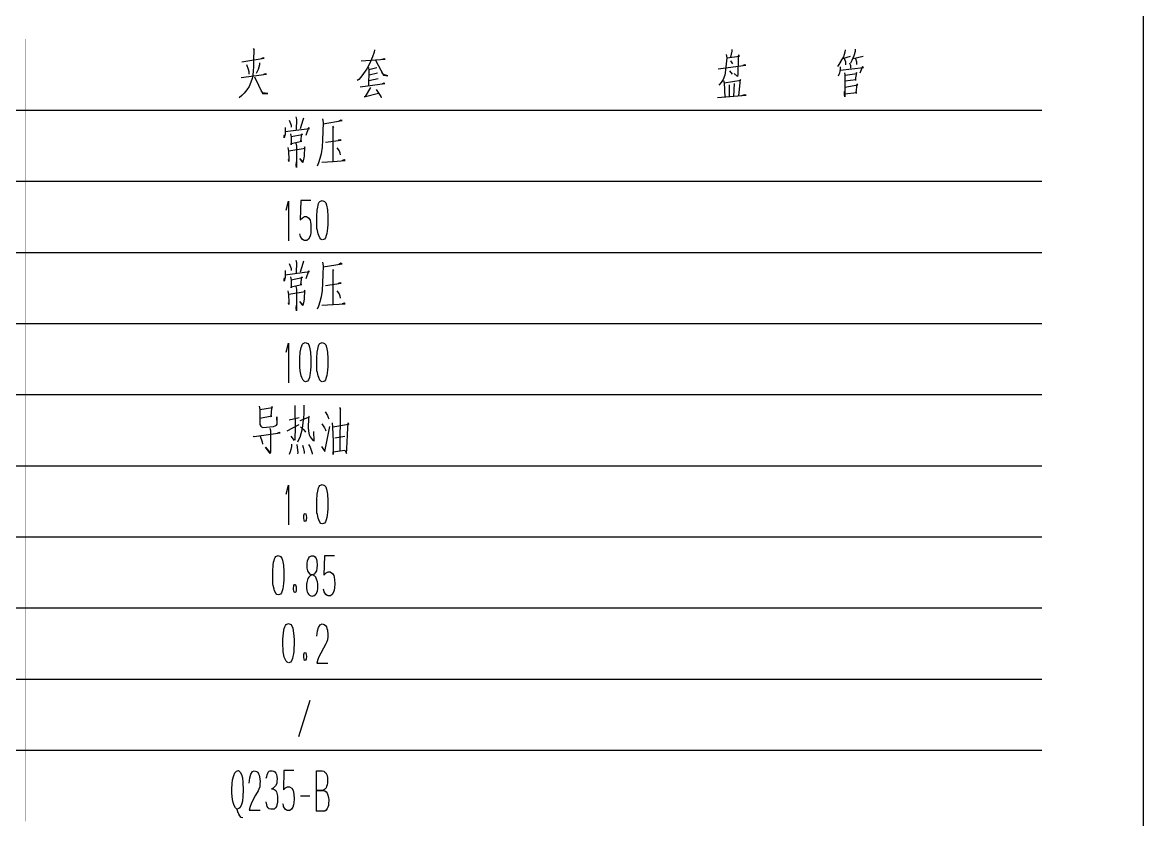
# Model space of a CAD drawing. Extents: x 0 to 2376, y 0 to 3364.
# Drawn here: x 1934.7 to 2376, y 2515.4 to 2829.4 of the extents above; entities that cross this region are included whole.
import ezdxf

# ---------------------------------------------------------------- set-up
doc = ezdxf.new("R2010")
doc.units = 0
doc.header["$MEASUREMENT"] = 0
doc.layers.add('6', color=7, linetype='Continuous')
doc.layers.add('8', color=7, linetype='Continuous')

# ---------------------------------------------------------------- blocks, each defined once
blk = doc.blocks.new('BLKENT83')
at = {"layer": '8', "color": 15, "linetype": 'Continuous'}
blk.add_line((2376, 0), (2376, 3364), dxfattribs=at)
at = {"layer": '8', "color": 7, "linetype": 'Continuous', "const_width": 0.03}
blk.add_lwpolyline([(2336, 40), (2336, 3324)], dxfattribs=at)
blk = doc.blocks.new('BLKENT88')
at = {"layer": '8', "color": 2, "linetype": 'Continuous'}
for p, q in [((2017.83, 2532.79), (2018.33, 2533.83)), ((2018.33, 2533.83), (2018.88, 2534.55)), ((2018.88, 2534.55), (2019.71, 2534.71)), ((2019.71, 2534.71), (2020.42, 2534.07)), ((2020.42, 2534.07), (2020.86, 2533.19)), ((2024.58, 2533.27), (2025.18, 2534.31)), ((2025.18, 2534.31), (2025.93, 2534.63)), ((2025.93, 2534.63), (2026.82, 2534.39)), ((2026.82, 2534.39), (2027.29, 2534.07)), ((2027.29, 2534.07), (2027.63, 2533.51)), ((2027.63, 2533.51), (2027.87, 2532.87)), ((2030.95, 2533.03), (2031.22, 2533.67)), ((2031.22, 2533.67), (2031.45, 2534.15)), ((2031.45, 2534.15), (2031.76, 2534.47)), ((2031.76, 2534.47), (2032.13, 2534.63)), ((2032.13, 2534.63), (2033.02, 2534.63)), ((2033.02, 2534.63), (2033.57, 2534.55)), ((2033.57, 2534.55), (2034.04, 2534.23)), ((2034.04, 2534.23), (2034.41, 2533.75)), ((2034.41, 2533.75), (2034.67, 2533.19)), ((2037.57, 2534.71), (2037.36, 2527.11)), ((2041.54, 2534.71), (2037.57, 2534.71)), ((2050.38, 2534.63), (2052.65, 2534.63)), ((2050.43, 2518.79), (2050.43, 2534.63)), ((2052.65, 2534.63), (2053.25, 2534.47)), ((2053.25, 2534.47), (2053.73, 2534.15)), ((2053.73, 2534.15), (2054.09, 2533.83)), ((2054.09, 2533.83), (2054.38, 2533.27)), ((2017.12, 2527.51), (2017.2, 2529.51)), ((2017.2, 2529.51), (2017.39, 2531.03)), ((2017.39, 2531.03), (2017.83, 2532.79)), ((2020.86, 2533.19), (2021.23, 2531.91)), ((2021.23, 2531.91), (2021.46, 2529.99)), ((2021.46, 2529.99), (2021.54, 2527.03)), ((2023.9, 2529.75), (2024.16, 2531.91)), ((2024.16, 2531.91), (2024.58, 2533.27)), ((2027.87, 2532.87), (2028.03, 2532.23)), ((2028.03, 2532.23), (2028.21, 2530.47)), ((2028.16, 2529.51), (2028.05, 2528.39)), ((2028.21, 2530.47), (2028.16, 2529.51)), ((2030.64, 2531.75), (2030.8, 2532.39)), ((2030.8, 2532.39), (2030.95, 2533.03)), ((2034.75, 2529.67), (2034.33, 2528.79)), ((2034.67, 2533.19), (2034.85, 2532.39)), ((2034.85, 2530.39), (2034.75, 2529.67)), ((2034.85, 2532.39), (2034.93, 2531.43)), ((2034.93, 2531.43), (2034.85, 2530.39)), ((2054.59, 2529.11), (2054.35, 2528.47)), ((2054.38, 2533.27), (2054.59, 2532.79)), ((2054.59, 2532.79), (2054.69, 2531.91)), ((2054.69, 2529.91), (2054.59, 2529.11)), ((2054.69, 2531.91), (2054.75, 2530.95)), ((2054.75, 2530.95), (2054.69, 2529.91)), ((2017.12, 2525.99), (2017.12, 2527.51)), ((2017.23, 2524.55), (2017.12, 2525.99)), ((2017.36, 2523.35), (2017.23, 2524.55)), ((2021.54, 2527.03), (2021.44, 2524.47)), ((2026.46, 2525.03), (2025.41, 2523.11)), ((2027.45, 2526.79), (2026.46, 2525.03)), ((2027.74, 2527.35), (2027.45, 2526.79)), ((2028.05, 2528.39), (2027.74, 2527.35)), ((2033.33, 2527.83), (2032.76, 2527.59)), ((2032.76, 2527.59), (2033.23, 2527.51)), ((2033.23, 2527.51), (2033.99, 2527.19)), ((2033.8, 2528.15), (2033.33, 2527.83)), ((2034.33, 2528.79), (2033.8, 2528.15)), ((2033.99, 2527.19), (2034.35, 2526.95)), ((2034.35, 2526.95), (2034.69, 2526.31)), ((2034.69, 2526.31), (2034.98, 2525.35)), ((2034.98, 2525.35), (2035.06, 2524.47)), ((2037.36, 2527.11), (2038.22, 2527.99)), ((2038.22, 2527.99), (2039.01, 2528.39)), ((2039.01, 2528.39), (2039.76, 2528.39)), ((2039.76, 2528.39), (2040.76, 2527.75)), ((2040.76, 2527.75), (2041.23, 2526.95)), ((2041.23, 2526.95), (2041.41, 2526.23)), ((2041.41, 2526.23), (2041.52, 2525.27)), ((2041.52, 2525.27), (2041.57, 2523.67)), ((2047.79, 2524.71), (2044.16, 2524.71)), ((2053.05, 2526.95), (2050.54, 2526.95)), ((2050.54, 2526.95), (2053.23, 2526.95)), ((2053.12, 2527.03), (2053.05, 2526.95)), ((2053.59, 2527.27), (2053.12, 2527.03)), ((2053.23, 2526.95), (2053.73, 2526.79)), ((2053.91, 2527.67), (2053.59, 2527.27)), ((2053.73, 2526.79), (2054.25, 2526.31)), ((2054.17, 2527.99), (2053.91, 2527.67)), ((2054.35, 2528.47), (2054.17, 2527.99)), ((2054.25, 2526.31), (2054.61, 2525.83)), ((2054.61, 2525.83), (2054.9, 2525.11)), ((2054.9, 2525.11), (2055.11, 2524.15)), ((2017.65, 2522.15), (2017.36, 2523.35)), ((2018.04, 2520.95), (2017.65, 2522.15)), ((2018.54, 2520.07), (2018.04, 2520.95)), ((2020.76, 2521.03), (2020.24, 2520.07)), ((2021.02, 2521.75), (2020.76, 2521.03)), ((2021.23, 2522.71), (2021.02, 2521.75)), ((2021.44, 2524.47), (2021.23, 2522.71)), ((2024.31, 2520.63), (2023.9, 2519.19)), ((2024.71, 2521.67), (2024.31, 2520.63)), ((2025.41, 2523.11), (2024.71, 2521.67)), ((2030.8, 2521.27), (2030.54, 2522.47)), ((2031.06, 2520.63), (2030.8, 2521.27)), ((2031.45, 2520.07), (2031.06, 2520.63)), ((2034.61, 2520.63), (2034.25, 2520.07)), ((2034.85, 2521.19), (2034.61, 2520.63)), ((2035.03, 2522.23), (2034.85, 2521.19)), ((2035.06, 2522.95), (2035.03, 2522.23)), ((2035.06, 2524.47), (2035.06, 2522.95)), ((2037.36, 2521.11), (2037.2, 2521.59)), ((2037.49, 2520.55), (2037.36, 2521.11)), ((2038.12, 2519.51), (2037.49, 2520.55)), ((2041.1, 2520.39), (2040.58, 2519.51)), ((2041.33, 2521.19), (2041.1, 2520.39)), ((2041.49, 2522.07), (2041.33, 2521.19)), ((2041.57, 2523.67), (2041.49, 2522.07)), ((2054.9, 2520.31), (2054.64, 2519.75)), ((2055.08, 2521.03), (2054.9, 2520.31)), ((2055.19, 2521.75), (2055.08, 2521.03)), ((2055.11, 2524.15), (2055.22, 2523.03)), ((2055.22, 2523.03), (2055.19, 2521.75)), ((2019.22, 2519.43), (2018.54, 2520.07)), ((2019.9, 2519.75), (2019.22, 2519.51)), ((2019.5, 2518.55), (2019.22, 2519.43)), ((2019.9, 2517.51), (2019.5, 2518.55)), ((2020.24, 2520.07), (2019.9, 2519.75)), ((2020.26, 2516.95), (2019.9, 2517.51)), ((2020.81, 2516.31), (2020.26, 2516.95)), ((2021.36, 2516.07), (2020.81, 2516.31)), ((2023.9, 2519.19), (2028.21, 2519.19)), ((2031.84, 2519.67), (2031.45, 2520.07)), ((2032.44, 2519.59), (2031.84, 2519.67)), ((2033.8, 2519.59), (2032.44, 2519.59)), ((2034.25, 2520.07), (2033.8, 2519.59)), ((2038.59, 2519.11), (2038.12, 2519.51)), ((2038.98, 2518.95), (2038.59, 2519.11)), ((2039.92, 2518.95), (2038.98, 2518.95)), ((2040.58, 2519.51), (2039.92, 2518.95)), ((2053.67, 2518.79), (2050.27, 2518.79)), ((2054.22, 2519.19), (2053.67, 2518.79)), ((2054.64, 2519.75), (2054.22, 2519.19))]:
    blk.add_line(p, q, dxfattribs=at)

msp = doc.modelspace()

# ---------------------------------------------------------------- linework, layer by layer
at = {"layer": '6'}
for p, q in [((2025.46, 2819.07), (2025.83, 2818.36)), ((2025.72, 2818.52), (2025.67, 2814.52)), ((2025.83, 2818.36), (2025.72, 2818.52)), ((2073.17, 2817.65), (2072.49, 2815.77)), ((2073.28, 2818.52), (2073.17, 2817.65)), ((2211.72, 2816.71), (2211.93, 2815.38)), ((2211.99, 2815.38), (2216.9, 2816.09)), ((2213.87, 2818.05), (2213.35, 2815.61)), ((2213.92, 2818.75), (2213.87, 2818.05)), ((2216.48, 2816.63), (2216.38, 2815.14)), ((2216.9, 2816.09), (2216.48, 2816.63)), ((2257.82, 2815.85), (2256.88, 2814.2)), ((2257.61, 2815.14), (2260.59, 2816.01)), ((2258.44, 2817.65), (2257.82, 2815.85)), ((2258.5, 2818.52), (2258.44, 2817.65)), ((2261.95, 2816.16), (2261.16, 2814.36)), ((2261.63, 2815.14), (2265.66, 2816.01)), ((2262.52, 2817.89), (2261.95, 2816.16)), ((2262.47, 2818.83), (2262.52, 2817.89)), ((2021.07, 2813.89), (2029.85, 2815.22)), ((2022.85, 2812.79), (2023.53, 2810.99)), ((2025.62, 2812.01), (2025.51, 2810.12)), ((2025.67, 2814.52), (2025.62, 2812.01)), ((2027.92, 2812.63), (2027.4, 2810.75)), ((2027.97, 2813.5), (2027.92, 2812.63)), ((2029.44, 2815.46), (2028.65, 2814.99)), ((2029.85, 2815.22), (2029.44, 2815.46)), ((2068, 2814.28), (2077.41, 2814.83)), ((2071.29, 2813.1), (2070.19, 2811.07)), ((2070.87, 2811.61), (2071.03, 2810.59)), ((2071.03, 2810.83), (2074.17, 2811.54)), ((2072.49, 2815.77), (2071.29, 2813.1)), ((2073.59, 2814.44), (2076.83, 2808.56)), ((2077.15, 2814.99), (2076.1, 2814.75)), ((2077.41, 2814.83), (2077.15, 2814.99)), ((2208.48, 2811.07), (2219.41, 2812.56)), ((2211.72, 2813.03), (2211.46, 2810.52)), ((2211.93, 2815.38), (2211.72, 2813.03)), ((2213.45, 2814.28), (2214.23, 2813.03)), ((2216.38, 2815.14), (2216.27, 2808.87)), ((2218.99, 2812.71), (2218.26, 2812.4)), ((2219.41, 2812.56), (2218.99, 2812.71)), ((2255.99, 2812.79), (2255.46, 2812.01)), ((2256.77, 2814.12), (2255.99, 2812.79)), ((2256.61, 2811.85), (2256.56, 2810.83)), ((2256.61, 2810.52), (2265.71, 2811.61)), ((2256.88, 2814.2), (2256.77, 2814.12)), ((2258.13, 2815.14), (2258.6, 2813.81)), ((2258.6, 2813.81), (2258.65, 2812.71)), ((2260.22, 2813.42), (2260.64, 2812.4)), ((2260.64, 2812.4), (2260.64, 2811.3)), ((2261.16, 2814.36), (2260.69, 2813.34)), ((2262.63, 2815.14), (2263.05, 2813.81)), ((2263.05, 2813.81), (2263.05, 2812.79)), ((2265.4, 2812.01), (2264.35, 2809.34)), ((2265.71, 2811.61), (2265.4, 2812.01)), ((2020.76, 2807.61), (2030.69, 2808.95)), ((2023.53, 2810.99), (2023.79, 2810.05)), ((2023.79, 2810.05), (2023.79, 2808.95)), ((2025.04, 2807.22), (2024.63, 2805.81)), ((2025.36, 2808.71), (2025.04, 2807.22)), ((2025.51, 2810.12), (2025.36, 2808.71)), ((2026.04, 2807.93), (2029.17, 2801.42)), ((2027.4, 2810.75), (2026.66, 2809.26)), ((2030.38, 2809.1), (2029.49, 2808.79)), ((2030.69, 2808.95), (2030.38, 2809.1)), ((2067.84, 2807.85), (2067.06, 2806.83)), ((2068.94, 2809.26), (2067.84, 2807.85)), ((2070.19, 2811.07), (2068.94, 2809.26)), ((2071.03, 2810.59), (2070.93, 2804.24)), ((2071.03, 2806.52), (2074.69, 2807.3)), ((2074.38, 2809.42), (2071.14, 2808.63)), ((2076.83, 2808.79), (2076.1, 2809.81)), ((2078.56, 2808.32), (2076.83, 2808.79)), ((2076.83, 2808.56), (2078.56, 2808.32)), ((2211.15, 2808.56), (2210.47, 2806.83)), ((2211.46, 2810.52), (2211.15, 2808.56)), ((2212.98, 2810.28), (2214.03, 2808.95)), ((2216.17, 2808.01), (2214.86, 2809.26)), ((2216.27, 2808.87), (2216.17, 2808.01)), ((2255.99, 2808.79), (2255.83, 2808.16)), ((2256.25, 2809.42), (2255.99, 2808.79)), ((2256.46, 2810.2), (2256.25, 2809.42)), ((2256.56, 2810.83), (2256.46, 2810.2)), ((2258.29, 2809.5), (2258.34, 2808.79)), ((2258.34, 2808.79), (2258.39, 2805.18)), ((2258.5, 2808.56), (2263.15, 2809.26)), ((2262.94, 2809.65), (2262.42, 2806.75)), ((2263.15, 2809.26), (2262.94, 2809.65)), ((2023, 2802.75), (2021.91, 2801.5)), ((2023.89, 2804.16), (2023, 2802.75)), ((2024.63, 2805.81), (2023.89, 2804.16)), ((2067.06, 2806.83), (2066.48, 2806.44)), ((2067.63, 2804.01), (2077.3, 2805.26)), ((2071.66, 2803.69), (2069.57, 2800.24)), ((2073.85, 2802.91), (2075.47, 2800.63)), ((2076.89, 2805.42), (2076.1, 2805.03)), ((2077.3, 2805.26), (2076.89, 2805.42)), ((2209.69, 2805.65), (2208.74, 2804.63)), ((2210.47, 2806.83), (2209.69, 2805.65)), ((2210.68, 2806.44), (2210.84, 2805.58)), ((2210.84, 2805.58), (2211.15, 2799.93)), ((2210.94, 2805.58), (2217.48, 2806.59)), ((2212.88, 2804.79), (2212.93, 2800.09)), ((2214.81, 2805.34), (2214.6, 2800.24)), ((2217.22, 2806.83), (2216.59, 2800.4)), ((2217.48, 2806.59), (2217.22, 2806.83)), ((2258.39, 2805.18), (2258.34, 2800.01)), ((2258.39, 2803.85), (2263.46, 2804.79)), ((2262.89, 2806.75), (2258.44, 2806.2)), ((2262.42, 2806.75), (2262.89, 2806.75)), ((2263.15, 2805.1), (2262.68, 2801.65)), ((2263.46, 2804.79), (2263.15, 2805.1)), ((2020.96, 2800.56), (2020.02, 2799.69)), ((2021.91, 2801.5), (2020.96, 2800.56)), ((2029.33, 2801.65), (2028.76, 2802.28)), ((2029.17, 2801.42), (2031.27, 2801.42)), ((2031.27, 2801.42), (2029.33, 2801.65)), ((2069.2, 2800.09), (2074.85, 2801.5)), ((2069.57, 2800.24), (2069.2, 2800.09)), ((2075.47, 2800.63), (2075.74, 2800.24)), ((2075.74, 2800.24), (2075.89, 2799.61)), ((2208.27, 2799.85), (2219.52, 2800.71)), ((2218.89, 2800.87), (2217.74, 2800.48)), ((2219.52, 2800.71), (2218.89, 2800.87)), ((2258.24, 2800.95), (2258.29, 2802.2)), ((2258.34, 2800.01), (2258.24, 2800.95)), ((2263.15, 2801.65), (2258.29, 2801.1)), ((2262.68, 2801.65), (2263.15, 2801.65)), ((1616, 2794.79), (2336, 2794.79)), ((2039.66, 2790.84), (2040.44, 2788.88)), ((2042.33, 2792.17), (2042.48, 2791.15)), ((2042.48, 2791.15), (2042.43, 2787.08)), ((2045.1, 2790.84), (2044, 2787.39)), ((2045.31, 2791.7), (2045.1, 2790.84)), ((2052.73, 2791.39), (2052.99, 2789.9)), ((2052.99, 2789.9), (2052.94, 2786.45)), ((2053.1, 2789.43), (2060.52, 2790.68)), ((2060.05, 2790.92), (2059.16, 2790.45)), ((2060.52, 2790.68), (2060.05, 2790.92)), ((2038.04, 2785.35), (2037.67, 2783.86)), ((2037.73, 2784.65), (2037.88, 2785.12)), ((2038.04, 2788.02), (2038.09, 2786.68)), ((2038.09, 2786.68), (2038.04, 2785.35)), ((2038.14, 2786.37), (2047.66, 2787.63)), ((2040.13, 2785.51), (2040.39, 2784.17)), ((2044.73, 2785.12), (2040.39, 2784.25)), ((2040.44, 2788.88), (2040.5, 2788.1)), ((2044.31, 2782.53), (2044.58, 2785.51)), ((2044.58, 2785.51), (2044.73, 2785.12)), ((2047.29, 2787.78), (2046.2, 2784.8)), ((2047.66, 2787.63), (2047.29, 2787.78)), ((2052.94, 2786.45), (2052.84, 2783.15)), ((2056.65, 2788.49), (2057.07, 2787.86)), ((2057.07, 2787.86), (2056.86, 2788.02)), ((2056.86, 2788.02), (2056.86, 2774.68)), ((2037.67, 2783.86), (2037.73, 2784.65)), ((2040.39, 2784.17), (2040.44, 2781.19)), ((2040.39, 2781.66), (2044.58, 2782.53)), ((2040.44, 2781.19), (2040.39, 2781.66)), ((2042.33, 2781.74), (2042.54, 2780.65)), ((2042.54, 2780.65), (2042.54, 2774.37)), ((2044.58, 2782.53), (2044.31, 2782.53)), ((2052.84, 2783.15), (2052.63, 2780.17)), ((2053.99, 2782.14), (2060.1, 2783)), ((2059.74, 2783.15), (2059.01, 2782.92)), ((2060.1, 2783), (2059.74, 2783.15)), ((2039.14, 2780.1), (2039.45, 2778.53)), ((2039.45, 2778.53), (2039.5, 2775.55)), ((2039.5, 2778.76), (2045.93, 2779.78)), ((2045.52, 2776.72), (2045.31, 2775.31)), ((2045.73, 2780.33), (2045.52, 2776.72)), ((2045.93, 2779.78), (2045.73, 2780.33)), ((2052.26, 2777.66), (2051.74, 2775.7)), ((2052.63, 2780.17), (2052.26, 2777.66)), ((2058.43, 2780.02), (2059.32, 2778.84)), ((2059.32, 2778.84), (2059.58, 2778.06)), ((2059.58, 2778.06), (2059.79, 2777.19)), ((2039.5, 2774.61), (2039.45, 2775.31)), ((2039.5, 2775.55), (2039.5, 2774.61)), ((2042.43, 2773.19), (2042.48, 2774.45)), ((2042.54, 2772.17), (2042.43, 2773.19)), ((2042.54, 2774.37), (2042.54, 2772.17)), ((2044.99, 2774.21), (2043.79, 2775.78)), ((2043.79, 2775.78), (2045.05, 2774.53)), ((2045.1, 2774.37), (2044.99, 2774.21)), ((2045.31, 2775.31), (2045.1, 2774.37)), ((2051.22, 2774.06), (2050.69, 2772.8)), ((2051.74, 2775.7), (2051.22, 2774.06)), ((2052.47, 2774.37), (2057.02, 2774.61)), ((2057.02, 2774.61), (2061.73, 2774.92)), ((2061.31, 2775.23), (2060.52, 2774.92)), ((2061.73, 2774.92), (2061.31, 2775.23)), ((1616, 2766.79), (2336, 2766.79)), ((2038.54, 2755.42), (2039.42, 2759.02)), ((2039.42, 2759.02), (2039.42, 2743.34)), ((2044.24, 2759.18), (2044.03, 2751.58)), ((2048.21, 2759.18), (2044.24, 2759.18)), ((2051.24, 2757.98), (2051.53, 2758.54)), ((2051.53, 2758.54), (2051.79, 2758.86)), ((2051.79, 2758.86), (2052.68, 2759.26)), ((2052.68, 2759.26), (2053.62, 2758.86)), ((2053.62, 2758.86), (2054.09, 2758.3)), ((2050.54, 2753.1), (2050.69, 2755.42)), ((2050.69, 2755.42), (2050.88, 2756.62)), ((2050.88, 2756.62), (2051.06, 2757.34)), ((2051.06, 2757.34), (2051.24, 2757.98)), ((2054.09, 2758.3), (2054.38, 2757.42)), ((2054.38, 2757.42), (2054.75, 2755.5)), ((2054.75, 2755.5), (2054.9, 2752.94)), ((2044.03, 2751.58), (2044.89, 2752.46)), ((2044.89, 2752.46), (2045.67, 2752.86)), ((2045.67, 2752.86), (2046.43, 2752.86)), ((2046.43, 2752.86), (2047.42, 2752.22)), ((2047.42, 2752.22), (2047.9, 2751.42)), ((2047.9, 2751.42), (2048.08, 2750.7)), ((2048.08, 2750.7), (2048.18, 2749.74)), ((2048.18, 2749.74), (2048.24, 2748.14)), ((2050.54, 2750.3), (2050.54, 2753.1)), ((2050.56, 2749.5), (2050.54, 2750.3)), ((2054.88, 2749.74), (2054.77, 2748.3)), ((2054.9, 2750.86), (2054.88, 2749.74)), ((2054.9, 2752.94), (2054.9, 2750.86)), ((2044.03, 2745.58), (2043.87, 2746.06)), ((2044.16, 2745.02), (2044.03, 2745.58)), ((2048, 2745.66), (2047.76, 2744.86)), ((2048.16, 2746.54), (2048, 2745.66)), ((2048.24, 2748.14), (2048.16, 2746.54)), ((2050.61, 2748.14), (2050.56, 2749.5)), ((2050.75, 2747.42), (2050.61, 2748.14)), ((2051.06, 2746.06), (2050.75, 2747.42)), ((2051.27, 2745.42), (2051.06, 2746.06)), ((2051.79, 2744.46), (2051.27, 2745.42)), ((2054.27, 2745.42), (2053.96, 2744.54)), ((2054.48, 2746.22), (2054.27, 2745.42)), ((2054.64, 2747.26), (2054.48, 2746.22)), ((2054.77, 2748.3), (2054.64, 2747.26)), ((2044.78, 2743.98), (2044.16, 2745.02)), ((2045.25, 2743.58), (2044.78, 2743.98)), ((2045.65, 2743.42), (2045.25, 2743.58)), ((2046.59, 2743.42), (2045.65, 2743.42)), ((2047.24, 2743.98), (2046.59, 2743.42)), ((2047.76, 2744.86), (2047.24, 2743.98)), ((2052.18, 2743.98), (2051.79, 2744.46)), ((2052.71, 2743.74), (2052.18, 2743.98)), ((2053.52, 2744.06), (2052.81, 2743.74)), ((2053.96, 2744.54), (2053.52, 2744.06)), ((1616, 2738.79), (2336, 2738.79)), ((2039.66, 2734.45), (2040.44, 2732.49)), ((2040.44, 2732.49), (2040.5, 2731.71)), ((2042.33, 2735.79), (2042.48, 2734.77)), ((2042.48, 2734.77), (2042.43, 2730.69)), ((2045.1, 2734.45), (2044, 2731)), ((2045.31, 2735.32), (2045.1, 2734.45)), ((2052.73, 2735), (2052.99, 2733.51)), ((2052.99, 2733.51), (2052.94, 2730.06)), ((2053.1, 2733.04), (2060.52, 2734.3)), ((2056.65, 2732.1), (2057.07, 2731.47)), ((2060.05, 2734.53), (2059.16, 2734.06)), ((2060.52, 2734.3), (2060.05, 2734.53)), ((2038.04, 2728.96), (2037.67, 2727.47)), ((2037.67, 2727.47), (2037.73, 2728.26)), ((2037.73, 2728.26), (2037.88, 2728.73)), ((2038.04, 2731.63), (2038.09, 2730.3)), ((2038.09, 2730.3), (2038.04, 2728.96)), ((2038.14, 2729.98), (2047.66, 2731.24)), ((2040.13, 2729.12), (2040.39, 2727.79)), ((2044.73, 2728.73), (2040.39, 2727.87)), ((2040.39, 2727.79), (2040.44, 2724.81)), ((2044.31, 2726.14), (2044.58, 2729.12)), ((2044.58, 2729.12), (2044.73, 2728.73)), ((2047.29, 2731.4), (2046.2, 2728.42)), ((2047.66, 2731.24), (2047.29, 2731.4)), ((2052.94, 2730.06), (2052.84, 2726.77)), ((2057.07, 2731.47), (2056.86, 2731.63)), ((2056.86, 2731.63), (2056.86, 2718.3)), ((2039.14, 2723.71), (2039.45, 2722.14)), ((2039.5, 2722.38), (2045.93, 2723.4)), ((2040.39, 2725.28), (2044.58, 2726.14)), ((2040.44, 2724.81), (2040.39, 2725.28)), ((2042.33, 2725.36), (2042.54, 2724.26)), ((2042.54, 2724.26), (2042.54, 2717.98)), ((2044.58, 2726.14), (2044.31, 2726.14)), ((2045.73, 2723.94), (2045.52, 2720.34)), ((2045.93, 2723.4), (2045.73, 2723.94)), ((2052.63, 2723.79), (2052.26, 2721.28)), ((2052.84, 2726.77), (2052.63, 2723.79)), ((2053.99, 2725.75), (2060.1, 2726.61)), ((2058.43, 2723.63), (2059.32, 2722.45)), ((2059.74, 2726.77), (2059.01, 2726.53)), ((2060.1, 2726.61), (2059.74, 2726.77)), ((2039.45, 2722.14), (2039.5, 2719.16)), ((2039.5, 2718.22), (2039.45, 2718.92)), ((2039.5, 2719.16), (2039.5, 2718.22)), ((2044.99, 2717.83), (2043.79, 2719.4)), ((2043.79, 2719.4), (2045.05, 2718.14)), ((2045.31, 2718.92), (2045.1, 2717.98)), ((2045.52, 2720.34), (2045.31, 2718.92)), ((2051.74, 2719.32), (2051.22, 2717.67)), ((2052.26, 2721.28), (2051.74, 2719.32)), ((2059.32, 2722.45), (2059.58, 2721.67)), ((2059.58, 2721.67), (2059.79, 2720.81)), ((2061.31, 2718.85), (2060.52, 2718.53)), ((2061.73, 2718.53), (2061.31, 2718.85)), ((2042.43, 2716.81), (2042.48, 2718.06)), ((2042.54, 2715.79), (2042.43, 2716.81)), ((2042.54, 2717.98), (2042.54, 2715.79)), ((2045.1, 2717.98), (2044.99, 2717.83)), ((2051.22, 2717.67), (2050.69, 2716.42)), ((2052.47, 2717.98), (2057.02, 2718.22)), ((2057.02, 2718.22), (2061.73, 2718.53)), ((1616, 2710.79), (2336, 2710.79)), ((2038.54, 2699.48), (2039.42, 2703.08)), ((2039.42, 2703.08), (2039.42, 2687.4)), ((2044.21, 2700.68), (2044.39, 2701.4)), ((2044.39, 2701.4), (2044.58, 2702.04)), ((2044.58, 2702.04), (2044.86, 2702.6)), ((2044.86, 2702.6), (2045.12, 2702.92)), ((2045.12, 2702.92), (2046.01, 2703.32)), ((2046.01, 2703.32), (2046.95, 2702.92)), ((2046.95, 2702.92), (2047.42, 2702.36)), ((2047.42, 2702.36), (2047.71, 2701.48)), ((2047.71, 2701.48), (2048.08, 2699.56)), ((2050.88, 2700.68), (2051.06, 2701.4)), ((2051.06, 2701.4), (2051.24, 2702.04)), ((2051.24, 2702.04), (2051.53, 2702.6)), ((2051.53, 2702.6), (2051.79, 2702.92)), ((2051.79, 2702.92), (2052.68, 2703.32)), ((2052.68, 2703.32), (2053.62, 2702.92)), ((2053.62, 2702.92), (2054.09, 2702.36)), ((2054.09, 2702.36), (2054.38, 2701.48)), ((2054.38, 2701.48), (2054.75, 2699.56)), ((2043.87, 2697.16), (2044.03, 2699.48)), ((2043.87, 2694.36), (2043.87, 2697.16)), ((2044.03, 2699.48), (2044.21, 2700.68)), ((2048.08, 2699.56), (2048.24, 2697)), ((2048.24, 2697), (2048.24, 2694.92)), ((2050.54, 2697.16), (2050.69, 2699.48)), ((2050.54, 2694.36), (2050.54, 2697.16)), ((2050.69, 2699.48), (2050.88, 2700.68)), ((2054.75, 2699.56), (2054.9, 2697)), ((2054.9, 2697), (2054.9, 2694.92)), ((2043.9, 2693.56), (2043.87, 2694.36)), ((2043.95, 2692.2), (2043.9, 2693.56)), ((2048.1, 2692.36), (2047.97, 2691.32)), ((2048.21, 2693.8), (2048.1, 2692.36)), ((2048.24, 2694.92), (2048.21, 2693.8)), ((2050.56, 2693.56), (2050.54, 2694.36)), ((2050.61, 2692.2), (2050.56, 2693.56)), ((2054.77, 2692.36), (2054.64, 2691.32)), ((2054.88, 2693.8), (2054.77, 2692.36)), ((2054.9, 2694.92), (2054.88, 2693.8)), ((2044.08, 2691.48), (2043.95, 2692.2)), ((2044.39, 2690.12), (2044.08, 2691.48)), ((2044.6, 2689.48), (2044.39, 2690.12)), ((2045.12, 2688.52), (2044.6, 2689.48)), ((2045.52, 2688.04), (2045.12, 2688.52)), ((2046.04, 2687.8), (2045.52, 2688.04)), ((2046.85, 2688.12), (2046.14, 2687.8)), ((2047.29, 2688.6), (2046.85, 2688.12)), ((2047.61, 2689.48), (2047.29, 2688.6)), ((2047.82, 2690.28), (2047.61, 2689.48)), ((2047.97, 2691.32), (2047.82, 2690.28)), ((2050.75, 2691.48), (2050.61, 2692.2)), ((2051.06, 2690.12), (2050.75, 2691.48)), ((2051.27, 2689.48), (2051.06, 2690.12)), ((2051.79, 2688.52), (2051.27, 2689.48)), ((2052.18, 2688.04), (2051.79, 2688.52)), ((2052.71, 2687.8), (2052.18, 2688.04)), ((2053.52, 2688.12), (2052.81, 2687.8)), ((2053.96, 2688.6), (2053.52, 2688.12)), ((2054.27, 2689.48), (2053.96, 2688.6)), ((2054.48, 2690.28), (2054.27, 2689.48)), ((2054.64, 2691.32), (2054.48, 2690.28)), ((1616, 2682.79), (2336, 2682.79)), ((2027.85, 2678.29), (2028.17, 2676.88)), ((2028.17, 2676.88), (2033.08, 2677.75)), ((2028.17, 2676.88), (2028.17, 2671)), ((2032.71, 2677.51), (2032.45, 2674.22)), ((2032.82, 2678.14), (2032.71, 2677.51)), ((2033.08, 2677.75), (2032.82, 2678.14)), ((2041.92, 2678.53), (2041.97, 2668.57)), ((2045.37, 2674.92), (2045.16, 2672.8)), ((2045.37, 2678.69), (2045.47, 2677.98)), ((2045.47, 2677.98), (2045.37, 2674.92)), ((2053.79, 2675.94), (2054.73, 2674.61)), ((2054.73, 2674.61), (2055.04, 2673.82)), ((2059.49, 2677.9), (2059.8, 2677.12)), ((2059.7, 2677.51), (2059.64, 2660.73)), ((2059.8, 2677.12), (2059.7, 2677.51)), ((2032.77, 2674.29), (2028.17, 2673.43)), ((2028.17, 2671), (2028.48, 2670.37)), ((2028.48, 2670.37), (2028.79, 2670.06)), ((2029.26, 2669.9), (2033.45, 2670.29)), ((2032.45, 2674.22), (2032.77, 2674.29)), ((2033.45, 2670.29), (2034.13, 2670.53)), ((2034.13, 2670.53), (2034.65, 2670.77)), ((2034.65, 2670.77), (2034.96, 2671.16)), ((2034.96, 2671.16), (2034.75, 2674.06)), ((2034.75, 2674.06), (2034.75, 2671)), ((2038.83, 2668.57), (2043.54, 2671)), ((2039.62, 2672.88), (2043.54, 2673.82)), ((2043.96, 2672.65), (2047.72, 2674.06)), ((2044.95, 2670.53), (2044.69, 2668.8)), ((2045.16, 2672.8), (2044.95, 2670.53)), ((2047.25, 2672.26), (2047.15, 2671.08)), ((2047.15, 2671.08), (2047.15, 2669.67)), ((2047.3, 2673.43), (2047.25, 2672.26)), ((2047.41, 2674.22), (2047.3, 2673.43)), ((2047.72, 2674.06), (2047.41, 2674.22)), ((2052.58, 2671.31), (2053.63, 2669.67)), ((2053.73, 2660.41), (2055.72, 2670.29)), ((2055.04, 2673.82), (2055.3, 2673.2)), ((2056.61, 2671.71), (2056.77, 2669.98)), ((2062.99, 2671.08), (2056.87, 2669.98)), ((2062.62, 2667.24), (2062.83, 2671.71)), ((2062.83, 2671.71), (2062.99, 2671.08)), ((2025.5, 2666.45), (2025.76, 2666.14)), ((2025.76, 2666.14), (2025.92, 2666.29)), ((2025.92, 2666.29), (2032.45, 2667.24)), ((2028.27, 2666.37), (2029, 2664.18)), ((2028.79, 2670.06), (2029.26, 2669.9)), ((2031.98, 2669.59), (2032.3, 2668.65)), ((2032.3, 2668.65), (2032.35, 2662.29)), ((2032.45, 2667.24), (2036.11, 2667.78)), ((2035.75, 2667.86), (2035.12, 2667.55)), ((2036.11, 2667.78), (2035.75, 2667.86)), ((2041.81, 2664.73), (2040.45, 2666.45)), ((2041.92, 2666.53), (2041.87, 2665.04)), ((2041.97, 2668.57), (2041.92, 2666.53)), ((2043.85, 2665.9), (2043.38, 2665.04)), ((2044.27, 2667.31), (2043.85, 2665.9)), ((2044.06, 2670.06), (2045.37, 2668.88)), ((2044.69, 2668.8), (2044.27, 2667.31)), ((2045.37, 2668.88), (2046.05, 2668.02)), ((2047.15, 2669.67), (2047.25, 2668.57)), ((2047.25, 2668.57), (2047.36, 2667.63)), ((2047.36, 2667.63), (2047.56, 2666.92)), ((2047.56, 2666.92), (2047.93, 2666.14)), ((2047.93, 2666.14), (2048.3, 2665.59)), ((2049.55, 2664.57), (2049.39, 2668.26)), ((2053.63, 2669.67), (2053.94, 2668.96)), ((2053.94, 2668.96), (2054.1, 2668.49)), ((2056.77, 2669.98), (2056.92, 2664.49)), ((2061.63, 2666.29), (2057.66, 2665.59)), ((2062.41, 2661.51), (2062.62, 2666.77)), ((2062.62, 2666.77), (2062.62, 2667.24)), ((2029, 2664.18), (2029.11, 2663.24)), ((2032.19, 2659.55), (2030.31, 2662.14)), ((2030.31, 2662.14), (2032.19, 2659.86)), ((2032.35, 2662.29), (2032.3, 2660.26)), ((2040.51, 2662.29), (2040.35, 2661.12)), ((2040.51, 2663.31), (2040.51, 2662.29)), ((2041.87, 2665.04), (2041.81, 2664.73)), ((2042.65, 2663.08), (2042.96, 2660.88)), ((2043.38, 2665.04), (2042.91, 2664.02)), ((2044.95, 2662.84), (2045.21, 2661.9)), ((2045.21, 2661.9), (2045.42, 2660.96)), ((2047.3, 2663.16), (2047.88, 2662.14)), ((2047.88, 2662.14), (2048.19, 2661.35)), ((2048.19, 2661.35), (2048.51, 2660.57)), ((2048.3, 2665.59), (2048.82, 2665.04)), ((2048.82, 2665.04), (2049.24, 2664.73)), ((2049.24, 2664.73), (2049.55, 2664.57)), ((2052.43, 2662.37), (2053.73, 2660.41)), ((2056.92, 2664.49), (2056.92, 2660.96)), ((2062.21, 2659.55), (2062.41, 2661.51)), ((2032.19, 2659.86), (2032.3, 2660.41)), ((2032.3, 2660.26), (2032.19, 2659.55)), ((2040.09, 2660.26), (2039.62, 2659.24)), ((2040.35, 2661.12), (2040.09, 2660.26)), ((2042.96, 2660.88), (2043.02, 2659.94)), ((2043.02, 2659.94), (2042.96, 2659.47)), ((2045.42, 2660.96), (2045.53, 2660.26)), ((2045.53, 2660.26), (2045.53, 2659.55)), ((2048.51, 2660.57), (2048.71, 2659.71)), ((2048.71, 2659.71), (2048.71, 2659.31)), ((2056.92, 2660.96), (2056.92, 2659.24)), ((2056.92, 2660.26), (2061.58, 2660.88)), ((2056.92, 2659.24), (2056.92, 2660.26)), ((2061.58, 2660.88), (2062.21, 2659.55)), ((1616, 2654.79), (2336, 2654.79)), ((2038.54, 2643.53), (2039.42, 2647.13)), ((2039.42, 2647.13), (2039.42, 2631.45)), ((2050.69, 2643.53), (2050.88, 2644.73)), ((2050.88, 2644.73), (2051.06, 2645.45)), ((2051.06, 2645.45), (2051.24, 2646.09)), ((2051.24, 2646.09), (2051.53, 2646.65)), ((2051.53, 2646.65), (2051.79, 2646.97)), ((2051.79, 2646.97), (2052.68, 2647.37)), ((2052.68, 2647.37), (2053.62, 2646.97)), ((2053.62, 2646.97), (2054.09, 2646.41)), ((2054.09, 2646.41), (2054.38, 2645.53)), ((2054.38, 2645.53), (2054.75, 2643.61)), ((2050.54, 2641.21), (2050.69, 2643.53)), ((2050.54, 2638.41), (2050.54, 2641.21)), ((2054.75, 2643.61), (2054.9, 2641.05)), ((2054.9, 2641.05), (2054.9, 2638.97)), ((2045.39, 2634.73), (2045.44, 2635.13)), ((2045.44, 2635.13), (2045.52, 2635.53)), ((2045.52, 2635.53), (2045.73, 2635.93)), ((2045.73, 2635.93), (2045.86, 2636.01)), ((2045.91, 2636.01), (2046.2, 2635.85)), ((2046.2, 2635.85), (2046.38, 2635.05)), ((2046.38, 2635.05), (2046.43, 2634.49)), ((2050.56, 2637.61), (2050.54, 2638.41)), ((2050.61, 2636.25), (2050.56, 2637.61)), ((2050.75, 2635.53), (2050.61, 2636.25)), ((2051.06, 2634.17), (2050.75, 2635.53)), ((2054.64, 2635.37), (2054.48, 2634.33)), ((2054.77, 2636.41), (2054.64, 2635.37)), ((2054.88, 2637.85), (2054.77, 2636.41)), ((2054.9, 2638.97), (2054.88, 2637.85)), ((2045.39, 2634.17), (2045.39, 2634.73)), ((2045.52, 2633.37), (2045.39, 2634.17)), ((2045.75, 2632.81), (2045.52, 2633.37)), ((2046.12, 2632.89), (2045.75, 2632.81)), ((2046.35, 2633.37), (2046.12, 2632.89)), ((2046.43, 2634.49), (2046.35, 2633.37)), ((2051.27, 2633.53), (2051.06, 2634.17)), ((2051.79, 2632.57), (2051.27, 2633.53)), ((2052.18, 2632.09), (2051.79, 2632.57)), ((2052.71, 2631.85), (2052.18, 2632.09)), ((2053.52, 2632.17), (2052.81, 2631.85)), ((2053.96, 2632.65), (2053.52, 2632.17)), ((2054.27, 2633.53), (2053.96, 2632.65)), ((2054.48, 2634.33), (2054.27, 2633.53)), ((1616, 2626.79), (2336, 2626.79)), ((2033.54, 2616.76), (2033.73, 2617.48)), ((2033.73, 2617.48), (2033.91, 2618.12)), ((2033.91, 2618.12), (2034.2, 2618.68)), ((2034.2, 2618.68), (2034.46, 2619)), ((2034.46, 2619), (2035.35, 2619.4)), ((2035.35, 2619.4), (2036.29, 2619)), ((2036.29, 2619), (2036.76, 2618.44)), ((2036.76, 2618.44), (2037.05, 2617.56)), ((2037.05, 2617.56), (2037.41, 2615.64)), ((2046.72, 2616.28), (2046.85, 2617.32)), ((2046.85, 2617.32), (2047.22, 2618.28)), ((2047.22, 2618.28), (2047.69, 2618.92)), ((2047.69, 2618.92), (2048.42, 2619.32)), ((2048.42, 2619.32), (2049.2, 2619.24)), ((2049.2, 2619.24), (2049.86, 2618.92)), ((2049.86, 2618.92), (2050.17, 2618.52)), ((2050.17, 2618.52), (2050.46, 2617.8)), ((2050.46, 2617.8), (2050.59, 2617.24)), ((2050.59, 2617.24), (2050.67, 2615.56)), ((2053.57, 2619.32), (2053.36, 2611.72)), ((2057.54, 2619.32), (2053.57, 2619.32)), ((2033.2, 2613.24), (2033.36, 2615.56)), ((2033.2, 2610.44), (2033.2, 2613.24)), ((2033.36, 2615.56), (2033.54, 2616.76)), ((2037.41, 2615.64), (2037.57, 2613.08)), ((2037.57, 2613.08), (2037.57, 2611)), ((2046.72, 2615.72), (2046.72, 2616.28)), ((2046.77, 2614.44), (2046.72, 2615.72)), ((2046.98, 2613.4), (2046.77, 2614.44)), ((2047.35, 2612.68), (2046.98, 2613.4)), ((2050.35, 2613.4), (2049.93, 2612.6)), ((2050.59, 2614.44), (2050.35, 2613.4)), ((2050.67, 2615.56), (2050.59, 2614.44)), ((2054.22, 2612.6), (2055.01, 2613)), ((2055.01, 2613), (2055.76, 2613)), ((2055.76, 2613), (2056.76, 2612.36)), ((2033.23, 2609.64), (2033.2, 2610.44)), ((2033.28, 2608.28), (2033.23, 2609.64)), ((2037.44, 2608.44), (2037.31, 2607.4)), ((2037.54, 2609.88), (2037.44, 2608.44)), ((2037.57, 2611), (2037.54, 2609.88)), ((2046.56, 2608.76), (2046.48, 2608.12)), ((2046.69, 2609.32), (2046.56, 2608.76)), ((2046.98, 2610.36), (2046.69, 2609.32)), ((2047.35, 2610.84), (2046.98, 2610.36)), ((2047.95, 2612.12), (2047.35, 2612.68)), ((2047.61, 2611.16), (2047.35, 2610.84)), ((2048.1, 2611.56), (2047.61, 2611.16)), ((2048.63, 2611.88), (2047.95, 2612.12)), ((2049.07, 2611.96), (2048.1, 2611.56)), ((2049.7, 2611.24), (2048.81, 2611.88)), ((2049.44, 2612.12), (2049.07, 2611.96)), ((2049.93, 2612.6), (2049.44, 2612.12)), ((2050.17, 2610.84), (2049.7, 2611.24)), ((2050.48, 2610.12), (2050.17, 2610.84)), ((2050.85, 2609), (2050.48, 2610.12)), ((2050.9, 2608.28), (2050.85, 2609)), ((2053.36, 2611.72), (2054.22, 2612.6)), ((2056.76, 2612.36), (2057.23, 2611.56)), ((2057.23, 2611.56), (2057.41, 2610.84)), ((2057.41, 2610.84), (2057.52, 2609.88)), ((2057.52, 2609.88), (2057.57, 2608.28)), ((2033.41, 2607.56), (2033.28, 2608.28)), ((2033.73, 2606.2), (2033.41, 2607.56)), ((2033.93, 2605.56), (2033.73, 2606.2)), ((2034.46, 2604.6), (2033.93, 2605.56)), ((2034.85, 2604.12), (2034.46, 2604.6)), ((2035.37, 2603.88), (2034.85, 2604.12)), ((2036.18, 2604.2), (2035.48, 2603.88)), ((2036.63, 2604.68), (2036.18, 2604.2)), ((2036.94, 2605.56), (2036.63, 2604.68)), ((2037.15, 2606.36), (2036.94, 2605.56)), ((2037.31, 2607.4), (2037.15, 2606.36)), ((2041.39, 2606.76), (2041.44, 2607.16)), ((2041.39, 2606.2), (2041.39, 2606.76)), ((2041.52, 2605.4), (2041.39, 2606.2)), ((2041.44, 2607.16), (2041.52, 2607.56)), ((2041.52, 2607.56), (2041.73, 2607.96)), ((2041.75, 2604.84), (2041.52, 2605.4)), ((2041.73, 2607.96), (2041.86, 2608.04)), ((2042.12, 2604.92), (2041.75, 2604.84)), ((2041.91, 2608.04), (2042.2, 2607.88)), ((2042.35, 2605.4), (2042.12, 2604.92)), ((2042.2, 2607.88), (2042.38, 2607.08)), ((2042.43, 2606.52), (2042.35, 2605.4)), ((2042.38, 2607.08), (2042.43, 2606.52)), ((2046.48, 2608.12), (2046.48, 2607.4)), ((2046.48, 2607.4), (2046.51, 2606.52)), ((2046.51, 2606.52), (2046.61, 2605.64)), ((2046.61, 2605.64), (2046.77, 2605.08)), ((2046.77, 2605.08), (2046.95, 2604.6)), ((2046.95, 2604.6), (2047.27, 2604.2)), ((2047.27, 2604.2), (2047.71, 2603.8)), ((2049.78, 2603.72), (2050.17, 2604.2)), ((2050.17, 2604.2), (2050.43, 2604.52)), ((2050.43, 2604.52), (2050.56, 2604.84)), ((2050.56, 2604.84), (2050.75, 2605.48)), ((2050.75, 2605.48), (2050.9, 2606.28)), ((2050.9, 2607.24), (2050.9, 2608.28)), ((2050.9, 2606.28), (2050.9, 2607.24)), ((2053.36, 2605.72), (2053.2, 2606.2)), ((2053.49, 2605.16), (2053.36, 2605.72)), ((2054.12, 2604.12), (2053.49, 2605.16)), ((2054.59, 2603.72), (2054.12, 2604.12)), ((2056.58, 2604.12), (2055.92, 2603.56)), ((2057.1, 2605), (2056.58, 2604.12)), ((2057.33, 2605.8), (2057.1, 2605)), ((2057.49, 2606.68), (2057.33, 2605.8)), ((2057.57, 2608.28), (2057.49, 2606.68)), ((2047.71, 2603.8), (2048.16, 2603.56)), ((2048.16, 2603.56), (2048.76, 2603.4)), ((2048.76, 2603.4), (2049.49, 2603.64)), ((2049.49, 2603.64), (2049.78, 2603.72)), ((2054.98, 2603.56), (2054.59, 2603.72)), ((2055.92, 2603.56), (2054.98, 2603.56)), ((1616, 2598.79), (2336, 2598.79)), ((2037.54, 2590.01), (2037.73, 2590.73)), ((2037.73, 2590.73), (2037.91, 2591.37)), ((2037.91, 2591.37), (2038.2, 2591.93)), ((2038.2, 2591.93), (2038.46, 2592.25)), ((2038.46, 2592.25), (2039.35, 2592.65)), ((2039.35, 2592.65), (2040.29, 2592.25)), ((2040.29, 2592.25), (2040.76, 2591.69)), ((2040.76, 2591.69), (2041.05, 2590.81)), ((2041.05, 2590.81), (2041.41, 2588.89)), ((2050.82, 2589.77), (2051.24, 2591.13)), ((2051.24, 2591.13), (2051.84, 2592.17)), ((2051.84, 2592.17), (2052.6, 2592.49)), ((2052.6, 2592.49), (2053.49, 2592.25)), ((2053.49, 2592.25), (2053.96, 2591.93)), ((2053.96, 2591.93), (2054.3, 2591.37)), ((2054.3, 2591.37), (2054.54, 2590.73)), ((2054.54, 2590.73), (2054.69, 2590.09)), ((2037.2, 2586.49), (2037.36, 2588.81)), ((2037.2, 2583.69), (2037.2, 2586.49)), ((2037.36, 2588.81), (2037.54, 2590.01)), ((2041.41, 2588.89), (2041.57, 2586.33)), ((2041.57, 2586.33), (2041.57, 2584.25)), ((2050.56, 2587.61), (2050.82, 2589.77)), ((2054.69, 2590.09), (2054.88, 2588.33)), ((2054.82, 2587.37), (2054.72, 2586.25)), ((2054.88, 2588.33), (2054.82, 2587.37)), ((2037.23, 2582.89), (2037.2, 2583.69)), ((2037.28, 2581.53), (2037.23, 2582.89)), ((2041.54, 2583.13), (2041.44, 2581.69)), ((2041.57, 2584.25), (2041.54, 2583.13)), ((2053.12, 2582.89), (2052.08, 2580.97)), ((2054.12, 2584.65), (2053.12, 2582.89)), ((2054.41, 2585.21), (2054.12, 2584.65)), ((2054.72, 2586.25), (2054.41, 2585.21)), ((2037.41, 2580.81), (2037.28, 2581.53)), ((2037.73, 2579.45), (2037.41, 2580.81)), ((2037.93, 2578.81), (2037.73, 2579.45)), ((2038.46, 2577.85), (2037.93, 2578.81)), ((2038.85, 2577.37), (2038.46, 2577.85)), ((2040.63, 2577.93), (2040.18, 2577.45)), ((2040.94, 2578.81), (2040.63, 2577.93)), ((2041.15, 2579.61), (2040.94, 2578.81)), ((2041.31, 2580.65), (2041.15, 2579.61)), ((2041.44, 2581.69), (2041.31, 2580.65)), ((2045.39, 2580.01), (2045.44, 2580.41)), ((2045.39, 2579.45), (2045.39, 2580.01)), ((2045.52, 2578.65), (2045.39, 2579.45)), ((2045.44, 2580.41), (2045.52, 2580.81)), ((2045.52, 2580.81), (2045.73, 2581.21)), ((2045.75, 2578.09), (2045.52, 2578.65)), ((2045.73, 2581.21), (2045.86, 2581.29)), ((2046.12, 2578.17), (2045.75, 2578.09)), ((2045.91, 2581.29), (2046.2, 2581.13)), ((2046.35, 2578.65), (2046.12, 2578.17)), ((2046.2, 2581.13), (2046.38, 2580.33)), ((2046.43, 2579.77), (2046.35, 2578.65)), ((2046.38, 2580.33), (2046.43, 2579.77)), ((2050.98, 2578.49), (2050.56, 2577.05)), ((2051.37, 2579.53), (2050.98, 2578.49)), ((2052.08, 2580.97), (2051.37, 2579.53)), ((2039.37, 2577.13), (2038.85, 2577.37)), ((2040.18, 2577.45), (2039.48, 2577.13)), ((2050.56, 2577.05), (2054.88, 2577.05)), ((1616, 2570.79), (2336, 2570.79)), ((2047.75, 2562.3), (2043.28, 2547.98)), ((1616, 2542.79), (2336, 2542.79))]:
    msp.add_line(p, q, dxfattribs=at)
at = {"layer": '6', "const_width": 0.03}
for points in [[(1616, 2822.79), (2336, 2822.79)], [(1936, 2822.79), (1936, 2514.79)], [(2136, 2822.79), (2136, 2514.79)]]:
    msp.add_lwpolyline(points, dxfattribs=at)

# ---------------------------------------------------------------- block references
at = {"layer": '6'}
for name in ['BLKENT83', 'BLKENT88']:
    msp.add_blockref(name, (0, 0), dxfattribs=at)

doc.saveas('drawing.dxf')
